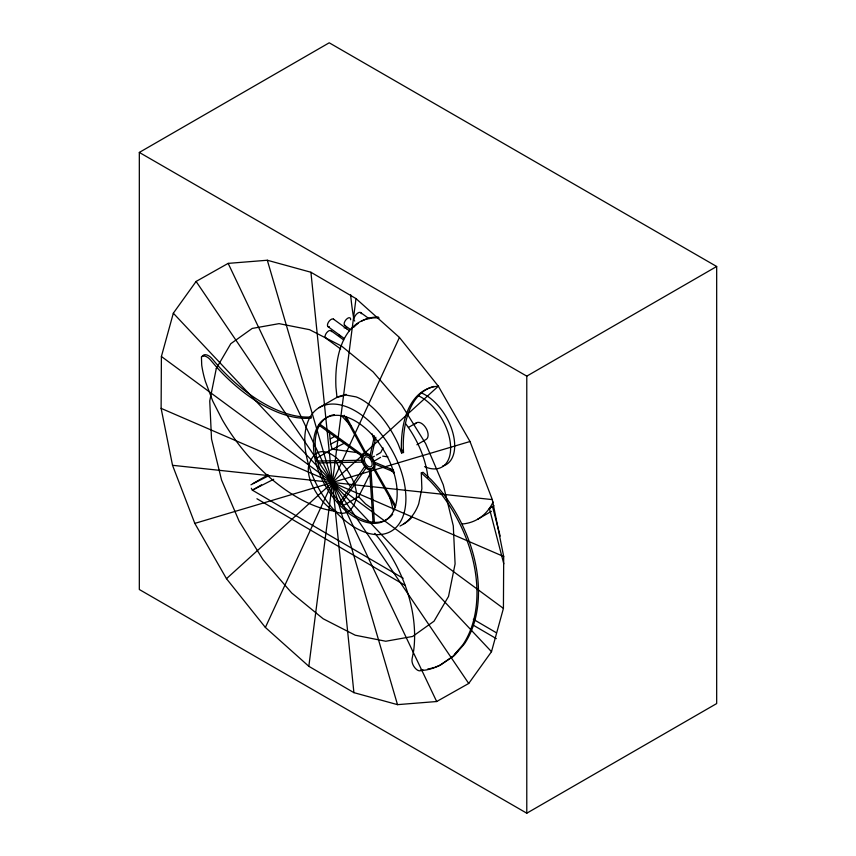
<?xml version="1.0" encoding="UTF-8"?>
<svg xmlns="http://www.w3.org/2000/svg" width="856" height="856" viewBox="0 0 856 856"><rect width="100%" height="100%" fill="white"/><g stroke="black" fill="none" stroke-linecap="round" stroke-linejoin="round"><path stroke-width="1.28" d="M161.121 408.365L161.399 356.492L173.329 313.2L196.099 281.442L228.156 263.381L267.318 260.245L310.921 272.251L355.989 298.584L399.442 337.457L438.336 386.195L470.008 441.503L492.307 499.604L503.703 556.528L503.424 608.402L491.494 651.694L468.724 683.463L436.667 701.524L397.505 704.649L353.903 692.643L308.834 666.31L265.381 627.448L226.487 578.699L194.815 523.39L172.527 465.3L161.121 408.365L503.703 556.528M202.562 356.588L203.022 355.529A9.47 4.954 51.5 0 1 205.429 354.705L206.596 354.908A8.528 4.462 51.5 0 1 212.117 358.75L218.804 366.561A119.476 62.552 51.5 0 0 311.605 416.915M308.834 666.31L355.989 298.584M362.923 456.944C360.986 462.294 369.107 473.357 373.591 466.798C375.527 461.448 367.406 450.384 362.923 456.944L318.946 425.165M369.856 456.633L374.468 435.843M371.183 458.088L375.816 437.255M265.381 627.448L399.442 337.457M370.348 473.282L358.621 496.673L342.454 506.014M383.081 447.891L380.727 452.567L376.49 455.018M339.522 502.889L365.33 465.653M340.87 504.302L366.657 467.109M226.487 578.699L438.336 386.195M503.799 563.837L489.386 508.378L492.468 506.42L500.182 536.081M139.325 152.432L329.218 42.8L716.675 266.494L716.675 703.568L526.782 813.2L139.325 589.506L139.325 152.432L526.782 376.137L716.675 266.494M319.213 407.606L338.313 396.574M253.226 483.415L268.185 474.77M330.33 438.893L334.942 436.239M261.572 484.849L252.359 490.167L251.322 488.262M316.025 458.495L332.192 449.154L358.129 452.738M408.44 427.454L416.519 422.789M372.242 457.468L374.361 456.248M380.588 457.361L373.163 461.651L393.632 470.179M416.893 444.767L426.127 439.438A9.609 5.543 60 0 0 425.464 427.272A9.609 5.543 60 0 0 415.449 423.795M489.386 508.378L493.976 505.725M477.637 519.271L491.43 511.31M456.141 652.572L457.66 651.726M454.782 654.155L456.302 653.31M451.401 657.419L452.92 656.573M250.958 484.796L268.731 475.722M330.363 444.253L339.843 439.406M273.695 479.274L252.359 490.167L403.123 578.271M331.764 449.614L344.808 442.959M399.987 526.055A72.803 49.862 61 0 0 418.723 503.82L421.869 488.723L421.302 472.94L423.014 472.266L431.092 479.628A122.536 83.931 61 0 1 464.391 643.915L454.322 655.6L441.011 664.684A109.108 74.739 61 0 1 435.608 666.963M194.815 523.39L470.008 441.503M338.88 396.467L346.081 394.349M379.133 317.983A122.536 62.092 67.6 0 0 335.937 387.094L336.997 397.494L345.589 394.98L356.182 396.916A72.803 36.894 67.6 0 1 398.072 443.825L401.592 452.952L403.508 452.514L403.251 445.741A119.476 60.541 67.6 0 1 434.088 386.398M420.735 670.002L422.928 669.799M316.677 461.063L362.837 460.228M318.56 462.914L363.351 462.09M172.527 465.3L492.307 499.604M382.707 456.13L387.886 456.847M373.676 463.513L394.177 472.052M473.336 619.295L496.352 632.755M256.939 498.748L405.402 585.504M473.304 625.19L496.32 638.64M373.023 509.277L365.63 503.981L358.354 496.394M319.491 423.923L363.511 455.756M360.569 312.504L369.161 318.774M344.797 325.419L350.125 329.303M333.412 319.074L349.419 330.758M328.073 326.692L344.08 338.366M330.844 330.577L343.695 339.939M325.697 338.077L340.688 349.002M161.399 356.492L503.424 608.402M421.302 472.94L429.573 480.473A122.536 83.931 61 0 1 462.882 644.761L452.803 656.445L439.492 665.529A109.108 74.739 61 0 1 426.085 669.981L419.215 670.847L417.653 670.248A9.47 6.484 61 0 1 414.422 667.198L413.491 665.733A8.528 5.842 61 0 1 412.089 658.799L413.694 650.453A119.476 81.834 61 0 0 374.778 533.331M173.329 313.2L491.494 651.694M341.865 416.048L350.778 425.817M390.261 469.088L393.824 472.994M350.885 487.439L343.598 476.91L336.29 461.919M196.099 281.442L468.724 683.463M373.591 466.798L395.675 505.864M372.991 467.986L395.13 507.105M344.155 415.288L365.608 454.686M346.134 416.572L366.967 454.868M228.156 263.381L436.667 701.524M402.577 450.096L403.508 452.514M332.267 449.389L330.726 444.328L329.239 431.317M267.318 260.245L397.505 704.649M372.253 433.939L374.04 440.369M389.32 495.613L393.589 511M310.921 272.251L353.903 692.643M370.894 469.056L374.404 522.834M369.535 468.874L373.066 522.706M401.592 452.952L401.346 446.522A119.476 60.541 67.6 0 1 438.54 386.238M526.782 376.137L526.782 813.2M353.614 317.715A244.142 140.951 60 0 1 350.628 294.56M493.11 502.001A104.496 60.337 60 0 1 462.336 523.99M412.014 517.195A72.803 49.862 61 0 1 403.957 523.84M311.263 418.06A119.476 62.552 51.5 0 1 217.21 367.823L210.533 360.023A8.528 4.462 51.5 0 0 205.012 356.171L203.846 355.968A9.47 4.954 51.5 0 0 201.428 356.791L201.716 365.127A109.108 57.127 51.5 0 0 205.376 381.391L212.727 401.036L222.143 419.515A122.536 64.157 51.5 0 0 336.376 511.353M405.862 423.966A71.519 41.291 60 0 1 427.947 477.68M392.679 514.231A59.182 34.165 60 0 1 331.261 491.569A59.182 34.165 60 0 1 327.131 417.279M328.233 416.658A59.182 34.165 60 0 1 334.407 414.646M434.495 667.348A109.108 74.739 61 0 1 427.593 669.135M353.614 327.367A122.536 62.092 67.6 0 1 358.439 323.151M361.574 321.15A122.536 62.092 67.6 0 1 378.384 317.062M421.024 392.797A41.43 23.925 60 0 1 452.503 431.595A41.43 23.925 60 0 1 442.606 466.081M369.974 470.372A9.609 5.543 60 0 1 361.66 455.959M362.334 454.461A9.609 5.543 60 0 1 364.817 453.017M366.464 453.188A9.609 5.543 60 0 1 369.974 455.21M371.611 456.944A9.609 5.543 60 0 1 374.104 461.256M374.778 463.535A9.609 5.543 60 0 1 371.611 470.533M418.049 395.6A41.43 23.925 60 0 1 450.449 444.136A41.43 23.925 60 0 1 424.608 466.627M344.144 327.901A5.168 2.568 -53.9 0 1 346.605 328.843M340.988 336.569A5.168 2.568 -53.9 0 1 339.318 334.536M326.296 338.238A4.558 2.268 -53.9 0 1 326.65 332.727A4.558 2.268 -53.9 0 1 331.497 331.636M354.726 321.021A5.168 2.568 -53.9 0 1 356.235 314.43A5.168 2.568 -53.9 0 1 361.307 313.713M345.407 325.58A4.59 2.279 -53.9 0 1 346.134 319.566A4.59 2.279 -53.9 0 1 350.639 319.759M329.421 326.789A4.654 2.311 -53.9 0 1 328.447 322.166A4.654 2.311 -53.9 0 1 333.829 319.523M308.877 465.108C302.906 486.048 343.823 537.579 355.946 499.786C361.917 478.846 321.011 427.315 308.877 465.108M216.301 368.455L209.741 400.972L211.528 439.032L221.554 480.045L239.145 521.229L263.081 559.77L291.746 593.048L323.183 618.781L355.251 635.216L385.767 641.251L412.635 636.457L434.046 621.178L448.523 596.439L455.092 563.933L453.295 525.862L443.269 484.849L425.678 443.665L401.742 405.123L373.077 371.857L341.64 346.124L309.572 329.678L279.067 323.643L252.188 328.437L230.788 343.716L216.301 368.455M304.757 440.722A71.519 41.291 60 0 0 381.059 534.465A71.519 41.291 60 0 0 380.171 432.815A71.519 41.291 60 0 0 304.757 440.722M313.489 445.655A59.182 34.165 60 0 0 376.619 523.219A59.182 34.165 60 0 0 375.891 439.117A59.182 34.165 60 0 0 313.489 445.655M364.421 460.699A5.575 3.221 60 0 0 370.958 466.745A5.575 3.221 60 0 0 369.385 458.163A5.575 3.221 60 0 0 364.421 460.699"/></g></svg>
